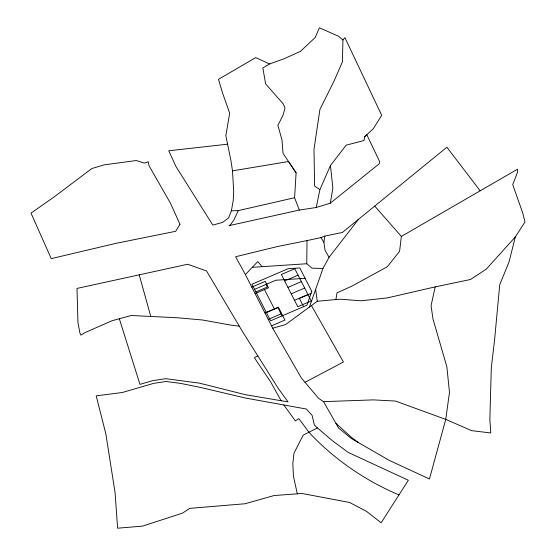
<?xml version="1.0" encoding="UTF-8"?>
<svg xmlns="http://www.w3.org/2000/svg" width="556" height="556" viewBox="0 0 556 556"><rect width="100%" height="100%" fill="white"/><g stroke="black" fill="none" stroke-linecap="round" stroke-linejoin="round"><path stroke-width="0.83" d="M358.474 219.342L329.062 257.303L322.953 268.499L311.985 268.145L306.759 263.739L307.03 240.588L320.951 237.607L324.822 236.105L342.44 232.422L446.885 147.229L480.175 190.805M342.927 39.997L342.42 61.904L334.08 80.954L319.902 109.49L313.987 149.39L314.613 186.024L319.881 189.686L316.232 207.492L299.295 210.064L229.037 225.653L230.323 224.888L234.027 219.822L238.225 210.62L294.597 197.727L296.098 172.846L283.046 153.352L281.989 139.924L277.875 125.329L282.941 115.405L285.04 108.052L283.275 103.958L265.636 83.907L262.849 67.978L269.514 63.975L284.213 58.707L300.539 51.298L315.273 37.419L319.394 27.8L338.687 36.328L342.927 39.997L344.901 37.606L381.708 115.335L373.25 128.784L364.555 136.776L364.055 140.508L346.159 145.172L330.459 165.514L319.881 189.686M374.723 206.088L401.369 236.411L399.583 251.284L387.358 266.72L352.212 285.958L337.019 292.901L335.9 299.545L317.274 301.276L285.596 324.551L272.711 328.179L245.384 274.567L235.612 256.747L277.861 246.447L307.03 240.588M329.062 257.303L325.051 250.235L323.891 242.284L324.822 236.105M316.232 207.492L330.327 203.169L332.856 188.032L330.459 165.514M227.592 144.185L168.739 150.787L175.953 166.529L212.823 225.097L222.727 222.337L228.544 217.959L231.393 210.8L233.235 200.438L233.701 191.222L232.491 170.845L230.893 160.343L225.854 135.664L229.663 113.181L222.525 92.859L218.473 79.341L255.697 57.602L269.514 63.975M401.369 236.411L517.49 169.212L517.448 172.429L512.736 184.648L522.835 213.282L524.982 221.927L515.301 236.995L486.194 269.222L470.494 279.487L435.195 286.882L431.067 305.71L433.02 319.151L446.864 366.793L449.477 392.307L445.752 419.384L429.447 478.98L389.117 460.312L351.461 438.559L338.583 428.05L323.55 401.647L318.588 398.346L301.359 377.997L272.711 328.179M515.301 236.995L509.046 261.904L499.726 284.721L494.597 339.681L491.316 367.69L489.85 419.724L490.802 432.985L471.634 430.643L445.752 419.384L395.566 401.078L373.444 399.882L323.55 401.647M309.456 307.016L322.953 268.499M245.384 274.567L257.789 261.591L262.084 266.685M364.555 136.776L366.814 134.705L379.776 161.9L379.06 163.923L330.327 203.169M257.775 355.847L254.37 357.737L270.626 381.84L281.127 400.73M305.015 382.313L343.434 362.005L311.443 305.557M317.406 427.932L314.404 425.048L312.076 415.339L306.335 409.028L245.592 398.075L200.285 387.379L180.749 383.425L166.14 381.472L153.699 383.355L122.237 392.522L96.216 395.865L105.828 433.812L115.029 492.331L117.615 528.2L142.544 526.122L182.451 513.153L189.798 508.351L245.015 503.757L274.136 495.542L301.977 493.478L349.641 502.478L366.522 511.367L381.159 522.765L408.347 480.245L348.334 452.494L332.502 440.811L317.406 427.932L303.194 435.119L293.964 453.216L292.852 463.489L293.401 476.082L297.321 493.818M251.792 287.139L265.226 281.385L268.52 287.834L255.079 293.589M254.558 289.349L275.811 280.238L305.091 278.313M255.878 291.942L267.387 287.007L266.067 284.415M284.637 280.926L298.079 275.164M287.932 287.376L301.366 281.614M291.219 293.825L304.653 288.064M264.948 312.938L278.382 307.183L284.957 320.082L271.523 325.837M294.506 300.275L307.941 294.513M266.4 312.576L277.91 307.642L282.114 315.877M311.026 293.457L299.413 298.433L303.611 306.669M268.235 319.387L281.67 313.633M435.195 286.882L387.178 297.946L360.795 300.817L341.002 299.218L335.9 299.545M119.331 318.755L139.966 384.363L152.761 380.645L165.757 378.678L199.569 383.174L245.356 394.684L288.057 401.898L278.132 388.234L242.263 331.167L206.554 270.98L187.699 264.253L76.985 288.425L77.972 322.647L79.932 333.141L80.884 335.115L84.957 332.62L111.958 320.756L131.32 315.502L177.899 317.796L202.599 320.006L231.067 325.17L239.288 326.157M232.491 170.845L288.522 161.532L296.098 172.846M252.299 267.332L306.759 263.739M231.393 210.8L238.225 210.62M398.993 494.882L397.554 494.312A254.092 237.53 15.8 0 1 345.644 464.753A254.572 237.982 15.8 0 1 312.055 435.619L308.941 432.22L298.801 418.598L295.333 420.85L283.782 404.963M357.918 442.291L351.858 437.69L335.907 423.345M320.951 237.607L323.891 242.284M264.489 289.558L274.351 308.907M294.597 197.727L299.295 210.064M139.174 274.664L150.711 316.26M317.274 301.276L315.634 289.391M311.756 291.372L306.891 305.265L270.598 320.812L251.944 284.227L288.237 268.673L299.795 267.916L311.756 291.372M179.984 224.263L175.689 231.296L115.968 243.347L51.242 258.63L31.018 213.115L54.022 197.019L91.837 168.524L104.236 164.84L136.366 160.531L144.317 163.082L148.313 161.74L149.015 165.688L170.504 203.308L179.984 224.263M294.791 268.715L281.35 274.476L297.794 306.724L311.228 300.963L294.791 268.715"/></g></svg>
